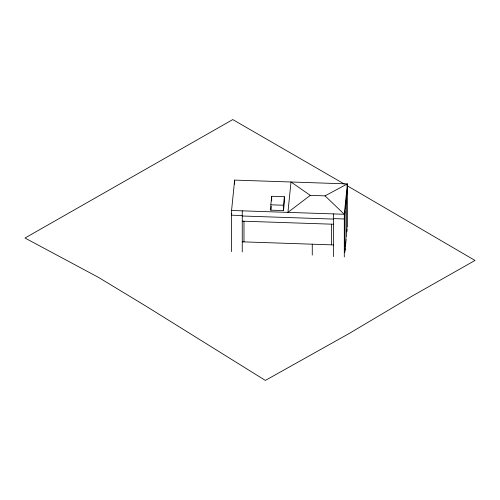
<?xml version="1.0" encoding="UTF-8"?>
<svg xmlns="http://www.w3.org/2000/svg" width="500" height="500" viewBox="0 0 500 500"><rect width="100%" height="100%" fill="white"/><g stroke="black" fill="none" stroke-linecap="round" stroke-linejoin="round"><path stroke-width="0.75" d="M231.569 251.6L231.569 210.475L234.638 180.1L347.369 183.894L347.369 227.35M231.719 213.663L231.569 215.181L242.256 215.538M270.825 204.806L271.681 196.281L284.369 196.713L284.369 202.081L283.506 210.606L270.825 210.181L270.825 204.806L283.506 205.238L284.369 196.713M270.825 210.181L271.212 206.306M347.369 188.6L344.3 218.975L333.612 218.619M344.837 252.406L345.219 248.612M345.375 247.094L346.219 238.738M346.369 237.219L346.6 196.194M346.906 231.906L347.212 228.869M310.256 195.369L287.931 212.375L291.006 181.994L310.256 195.369L325.044 195.863L347.369 183.894L344.3 214.275L344.3 256.95M231.569 210.475L344.3 214.275L325.044 195.863M242.256 216L333.612 219.081M242.256 221.169L333.612 224.244M242.256 241.831L333.612 244.913M344.363 184.075L232.775 119.575L25 238.025L98.475 277.381L145.744 306L265.356 380.425L349.444 333.338L411.919 296.2L475 260.45L346.981 185.625M345.062 211.381L345.062 250.131M333.612 213.912L333.612 256.588M331.413 224.169L331.413 244.838M312.269 244.194L312.269 255.087M283.506 205.238L283.506 210.606M271.681 196.281L271.681 200.888M243.981 221.225L243.981 241.894M242.256 210.831L242.256 251.95M234.638 180.1L234.638 184.131"/></g></svg>
